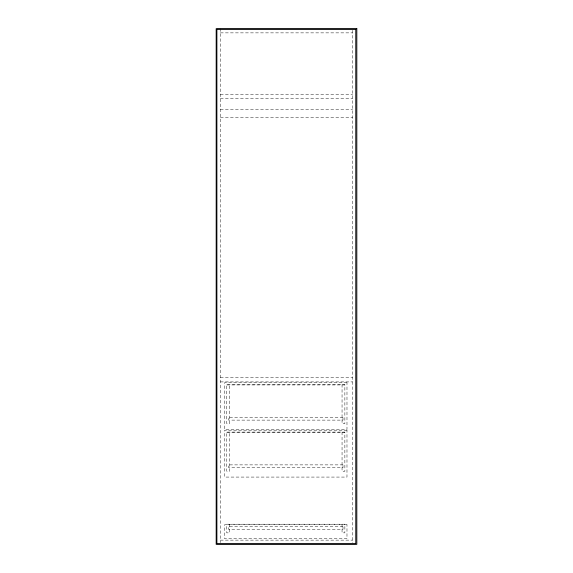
<?xml version="1.0" encoding="UTF-8"?>
<svg xmlns="http://www.w3.org/2000/svg" width="573" height="573" viewBox="0 0 573 573"><rect width="100%" height="100%" fill="white"/><g stroke="black" fill="none" stroke-linecap="round" stroke-linejoin="round"><path stroke-width="0.43" stroke-dasharray="2.87 2.15" d="M220.397 32.869L352.603 32.869M220.397 94.287L352.603 94.287M220.397 98.506L352.603 98.506M220.397 109.758L352.603 109.758M220.397 117.257L352.603 117.257M220.397 377.686L352.603 377.686M220.397 381.905L352.603 381.905M226.729 384.949L344.867 384.949M226.729 432.536L344.867 432.536M220.397 540.131L352.603 540.131M352.603 30.34L352.603 542.66M342.052 384.483L342.052 423.626L344.867 423.626L344.867 384.483L226.729 384.483L226.729 423.626L229.537 423.626L229.537 384.483M342.052 432.071L342.052 471.214L344.867 471.214L344.867 432.071L226.729 432.071L226.729 471.214L229.537 471.214L229.537 432.071M342.052 524.188L342.052 532.861L344.867 532.861L344.867 524.188L226.729 524.188L226.729 532.861L229.537 532.861L229.537 524.188M220.397 28.65L220.397 542.66M346.98 382.606L224.616 382.606L224.616 429.492L346.98 429.492L346.98 382.606M342.991 417.302L228.598 417.302L228.598 420.116L342.991 420.116L342.991 417.302M346.98 430.194L224.616 430.194L224.616 477.073L346.98 477.073L346.98 430.194M342.991 464.882L228.598 464.882L228.598 467.697L342.991 467.697L342.991 464.882M346.98 524.66L224.616 524.66L224.616 538.727L346.98 538.727L346.98 524.66M342.991 526.537L228.598 526.537L228.598 529.345L342.991 529.345L342.991 526.537"/><path stroke-width="0.86" d="M356.821 28.65L216.179 28.65L216.179 544.35L356.821 544.35L356.821 28.65M355.769 29.352L216.881 29.352L216.881 543.648L355.769 543.648L355.769 29.352"/></g></svg>
